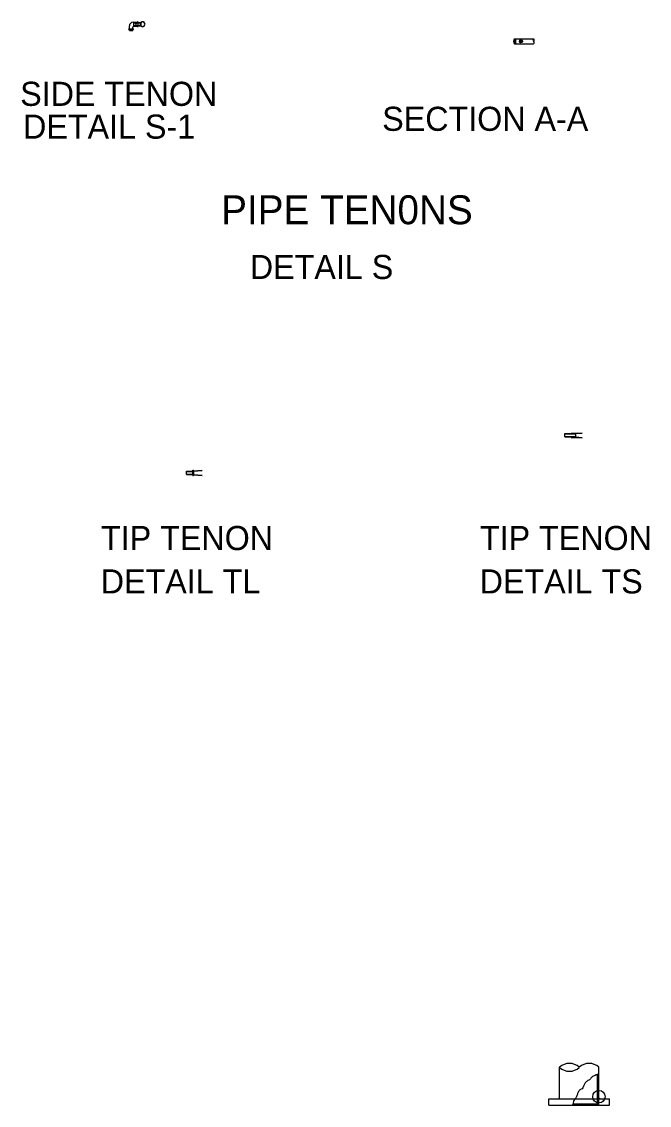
# Model space of a CAD drawing. Extents: x -399.7 to -299.8, y 287.9 to 383.4.
# Drawn here: x -333 to -299.8, y 294 to 351.4 of the extents above; entities that cross this region are included whole.
import ezdxf

# ---------------------------------------------------------------- set-up
doc = ezdxf.new("R2010")
doc.units = 0
doc.layers.add('es_DETAIL', color=7, linetype='Continuous')
doc.layers.add('es_NO-PLOT', color=7, linetype='Continuous')

msp = doc.modelspace()

# ---------------------------------------------------------------- linework, layer by layer
at = {"layer": 'es_DETAIL'}
for p, q in [((-327.305, 350.964), (-327.305, 351.123)), ((-327.128, 350.964), (-327.128, 351.061)), ((-327.111, 351.317), (-326.896, 351.317)), ((-327.072, 351.134), (-327.072, 351.3)), ((-327.072, 351.3), (-326.839, 351.3)), ((-327.072, 351.284), (-326.683, 351.284)), ((-327.072, 351.15), (-326.683, 351.15)), ((-327.072, 351.134), (-326.839, 351.134)), ((-327.072, 351.117), (-326.896, 351.117)), ((-326.896, 351.317), (-326.891, 351.309)), ((-326.896, 351.117), (-326.891, 351.125)), ((-326.891, 351.309), (-326.88, 351.328)), ((-326.891, 351.125), (-326.88, 351.106)), ((-326.839, 351.117), (-326.839, 351.317)), ((-326.839, 351.3), (-326.683, 351.3)), ((-326.839, 351.134), (-326.683, 351.134)), ((-326.683, 351.134), (-326.683, 351.3)), ((-327.339, 350.964), (-327.094, 350.964)), ((-327.339, 350.939), (-327.339, 350.964)), ((-327.339, 350.939), (-327.094, 350.939)), ((-327.305, 350.884), (-327.305, 350.939)), ((-327.305, 350.884), (-327.128, 350.884)), ((-327.128, 350.884), (-327.128, 350.939)), ((-327.094, 350.939), (-327.094, 350.964)), ((-306.923, 350.442), (-305.924, 350.442)), ((-306.923, 350.176), (-306.923, 350.442)), ((-306.923, 350.425), (-306.861, 350.425)), ((-306.861, 350.176), (-306.861, 350.442)), ((-306.923, 350.193), (-306.861, 350.193)), ((-306.923, 350.176), (-305.924, 350.176)), ((-306.596, 350.309), (-306.624, 350.309)), ((-306.582, 350.309), (-306.596, 350.309)), ((-306.589, 350.316), (-306.589, 350.339)), ((-306.589, 350.316), (-306.589, 350.302)), ((-306.589, 350.302), (-306.589, 350.277)), ((-306.582, 350.309), (-306.553, 350.309)), ((-304.269, 329.548), (-303.685, 329.548)), ((-304.269, 329.374), (-304.269, 329.548)), ((-304.269, 329.53), (-303.685, 329.53)), ((-304.269, 329.391), (-303.685, 329.391)), ((-304.269, 329.374), (-303.685, 329.374)), ((-303.935, 329.572), (-303.686, 329.572)), ((-303.935, 329.548), (-303.935, 329.572)), ((-303.935, 329.35), (-303.935, 329.374)), ((-303.935, 329.35), (-303.686, 329.35)), ((-303.686, 329.572), (-303.354, 329.596)), ((-303.686, 329.35), (-303.354, 329.325)), ((-303.685, 329.548), (-303.352, 329.572)), ((-303.685, 329.374), (-303.685, 329.548)), ((-303.685, 329.374), (-303.352, 329.35)), ((-324.28, 327.385), (-324.28, 327.558)), ((-324.28, 327.558), (-323.947, 327.558)), ((-324.28, 327.541), (-323.888, 327.541)), ((-323.947, 327.558), (-323.947, 327.614)), ((-323.947, 327.614), (-323.919, 327.614)), ((-323.947, 327.329), (-323.947, 327.558)), ((-323.919, 327.583), (-323.447, 327.617)), ((-323.919, 327.329), (-323.919, 327.614)), ((-323.919, 327.565), (-323.447, 327.6)), ((-323.919, 327.558), (-323.888, 327.558)), ((-323.888, 327.385), (-323.888, 327.558)), ((-324.28, 327.402), (-323.888, 327.402)), ((-324.28, 327.385), (-323.947, 327.385)), ((-323.947, 327.36), (-323.947, 327.385)), ((-323.947, 327.329), (-323.919, 327.329)), ((-323.919, 327.385), (-323.888, 327.385)), ((-323.919, 327.378), (-323.447, 327.343)), ((-323.919, 327.36), (-323.447, 327.326)), ((-304.544, 294.333), (-304.544, 296.009)), ((-302.465, 294), (-302.465, 296.009)), ((-302.548, 294.083), (-302.548, 295.628)), ((-302.548, 295.541), (-302.465, 295.624)), ((-302.548, 294.333), (-302.548, 295.599)), ((-302.548, 295.512), (-302.465, 295.595)), ((-302.548, 295.305), (-302.465, 295.389)), ((-302.548, 295.276), (-302.465, 295.359)), ((-302.548, 295.07), (-302.465, 295.153)), ((-302.548, 295.04), (-302.465, 295.123)), ((-302.548, 294.834), (-302.465, 294.917)), ((-302.548, 294.804), (-302.465, 294.888)), ((-305.112, 294), (-305.112, 294.333)), ((-305.112, 294.333), (-303.733, 294.333)), ((-304.607, 294.333), (-304.544, 294.396)), ((-304.604, 294.333), (-304.606, 294.335)), ((-304.598, 294.333), (-304.603, 294.338)), ((-304.593, 294.333), (-304.6, 294.341)), ((-304.587, 294.333), (-304.597, 294.344)), ((-304.581, 294.333), (-304.594, 294.346)), ((-304.575, 294.333), (-304.591, 294.349)), ((-304.569, 294.333), (-304.588, 294.352)), ((-304.563, 294.333), (-304.585, 294.355)), ((-304.557, 294.333), (-304.582, 294.358)), ((-304.551, 294.333), (-304.579, 294.361)), ((-304.546, 294.333), (-304.576, 294.364)), ((-304.544, 294.337), (-304.574, 294.367)), ((-304.544, 294.343), (-304.571, 294.37)), ((-304.544, 294.349), (-304.568, 294.373)), ((-304.544, 294.355), (-304.565, 294.376)), ((-304.544, 294.361), (-304.562, 294.379)), ((-304.544, 294.367), (-304.559, 294.382)), ((-304.544, 294.373), (-304.556, 294.385)), ((-304.544, 294.379), (-304.553, 294.388)), ((-304.544, 294.385), (-304.55, 294.39)), ((-304.544, 294.39), (-304.547, 294.393)), ((-303.733, 294.333), (-302.548, 294.333)), ((-302.548, 294.598), (-302.465, 294.681)), ((-302.548, 294.569), (-302.463, 294.654)), ((-302.548, 294.362), (-302.465, 294.446)), ((-302.548, 294.333), (-302.465, 294.416)), ((-302.465, 294.396), (-302.402, 294.333)), ((-302.465, 294.396), (-302.402, 294.333)), ((-302.465, 294.393), (-302.463, 294.395)), ((-302.465, 294.393), (-302.463, 294.395)), ((-302.465, 294.387), (-302.46, 294.392)), ((-302.465, 294.387), (-302.46, 294.392)), ((-302.465, 294.381), (-302.457, 294.389)), ((-302.465, 294.381), (-302.457, 294.389)), ((-302.465, 294.376), (-302.454, 294.386)), ((-302.465, 294.376), (-302.454, 294.386)), ((-302.465, 294.37), (-302.451, 294.383)), ((-302.465, 294.37), (-302.451, 294.383)), ((-302.465, 294.364), (-302.448, 294.38)), ((-302.465, 294.364), (-302.448, 294.38)), ((-302.465, 294.358), (-302.446, 294.377)), ((-302.465, 294.358), (-302.446, 294.377)), ((-302.465, 294.352), (-302.443, 294.374)), ((-302.465, 294.352), (-302.443, 294.374)), ((-302.465, 294.346), (-302.44, 294.371)), ((-302.465, 294.346), (-302.44, 294.371)), ((-302.465, 294.34), (-302.437, 294.368)), ((-302.465, 294.34), (-302.437, 294.368)), ((-302.465, 294.334), (-302.434, 294.365)), ((-302.465, 294.334), (-302.434, 294.365)), ((-302.465, 294.333), (-301.903, 294.333)), ((-302.461, 294.333), (-302.431, 294.362)), ((-302.461, 294.333), (-302.431, 294.362)), ((-302.455, 294.333), (-302.428, 294.36)), ((-302.455, 294.333), (-302.428, 294.36)), ((-302.449, 294.333), (-302.425, 294.357)), ((-302.449, 294.333), (-302.425, 294.357)), ((-302.443, 294.333), (-302.422, 294.354)), ((-302.443, 294.333), (-302.422, 294.354)), ((-302.437, 294.333), (-302.419, 294.351)), ((-302.437, 294.333), (-302.419, 294.351)), ((-302.431, 294.333), (-302.416, 294.348)), ((-302.431, 294.333), (-302.416, 294.348)), ((-302.425, 294.333), (-302.413, 294.345)), ((-302.425, 294.333), (-302.413, 294.345)), ((-302.419, 294.333), (-302.41, 294.342)), ((-302.419, 294.333), (-302.41, 294.342)), ((-302.413, 294.333), (-302.407, 294.339)), ((-302.413, 294.333), (-302.407, 294.339)), ((-302.407, 294.333), (-302.404, 294.336)), ((-302.407, 294.333), (-302.404, 294.336)), ((-301.903, 294), (-301.903, 294.333)), ((-305.112, 294), (-301.903, 294)), ((-303.874, 294.005), (-302.465, 294.005)), ((-303.871, 294.01), (-302.465, 294.01)), ((-303.868, 294.015), (-302.465, 294.015)), ((-303.865, 294.02), (-302.465, 294.02)), ((-303.862, 294.026), (-302.465, 294.026)), ((-303.859, 294.031), (-302.465, 294.031)), ((-303.856, 294.036), (-302.465, 294.036)), ((-303.854, 294.041), (-302.465, 294.041)), ((-303.851, 294.046), (-302.465, 294.046)), ((-303.848, 294.052), (-302.465, 294.052)), ((-303.845, 294.057), (-302.465, 294.057)), ((-303.842, 294.062), (-302.465, 294.062)), ((-303.841, 294.067), (-302.465, 294.067)), ((-303.839, 294.072), (-302.465, 294.072)), ((-303.838, 294.078), (-302.465, 294.078)), ((-303.837, 294.083), (-302.465, 294.083)), ((-302.548, 294.127), (-302.465, 294.21)), ((-302.548, 294.097), (-302.463, 294.182))]:
    msp.add_line(p, q, dxfattribs=at)
for points in [[(-326.981, 351.217), (-326.971, 351.234), (-326.951, 351.234), (-326.941, 351.217)], [(-326.981, 351.217), (-326.971, 351.2), (-326.951, 351.2), (-326.941, 351.217)]]:
    msp.add_lwpolyline(points, dxfattribs=at)
for centre, radius in [((-306.589, 350.309), 0.0833), ((-306.589, 350.309), 0.0667), ((-302.465, 294.455), 0.328)]:
    msp.add_circle(centre, radius, dxfattribs=at)
for centre, radius, start, end in [((-327.111, 351.123), 0.194, 90, 180), ((-327.072, 351.061), 0.0556, 90, 180), ((-326.861, 351.317), 0.0222, 0, 149.99999), ((-326.861, 351.117), 0.0222, 209.99877, 0), ((-326.605, 351.217), 0.133, 141.31781, 218.68218), ((-326.605, 351.217), 0.117, 134.41531, 225.58477), ((-326.605, 351.217), 0.133, 218.68219, 141.31782), ((-326.605, 351.217), 0.117, 225.58469, 134.41523), ((-306.805, 350.309), 0.178, 131.36201, 228.63802), ((-305.881, 350.376), 0.0791, 122.6032, 237.3968), ((-305.966, 350.376), 0.0791, 302.6032, 57.3968), ((-305.966, 350.242), 0.0791, 302.6032, 57.3968), ((-304.025, 295.466), 0.752, 46.23857, 133.76142), ((-304.025, 296.552), 0.752, 226.23858, 313.76143), ((-302.985, 295.466), 0.752, 46.23857, 133.76142)]:
    msp.add_arc(centre, radius, start, end, dxfattribs=at)
msp.add_spline([(-302.463, 295.668), (-302.66, 295.585), (-302.84, 295.493), (-302.935, 295.377), (-303.086, 295.282), (-303.216, 295.159), (-303.36, 294.878), (-303.441, 294.839), (-303.54, 294.723), (-303.606, 294.593), (-303.663, 294.417), (-303.754, 294.308), (-303.807, 294.206), (-303.842, 294.061), (-303.878, 293.998)], degree=3, dxfattribs=at)

# ---------------------------------------------------------------- texts
at = {"layer": 'es_NO-PLOT'}
for s, height, p in [('SIDE TENON', 1.2758, (-333.08, 346.894)), ('DETAIL S-1', 1.2758, (-332.927, 345.159)), ('SECTION A-A', 1.2758, (-313.929, 345.572)), ('PIPE TEN0NS', 1.53095, (-322.45, 340.629)), ('DETAIL S', 1.2758, (-320.931, 337.731)), ('TIP TENON', 1.2758, (-328.803, 323.385)), ('TIP TENON', 1.2758, (-308.759, 323.385)), ('DETAIL TL', 1.2758, (-328.818, 321.089)), ('DETAIL TS', 1.2758, (-308.774, 321.089))]:
    msp.add_text(s, height=height, dxfattribs=at).set_placement(p)

doc.saveas('drawing.dxf')
